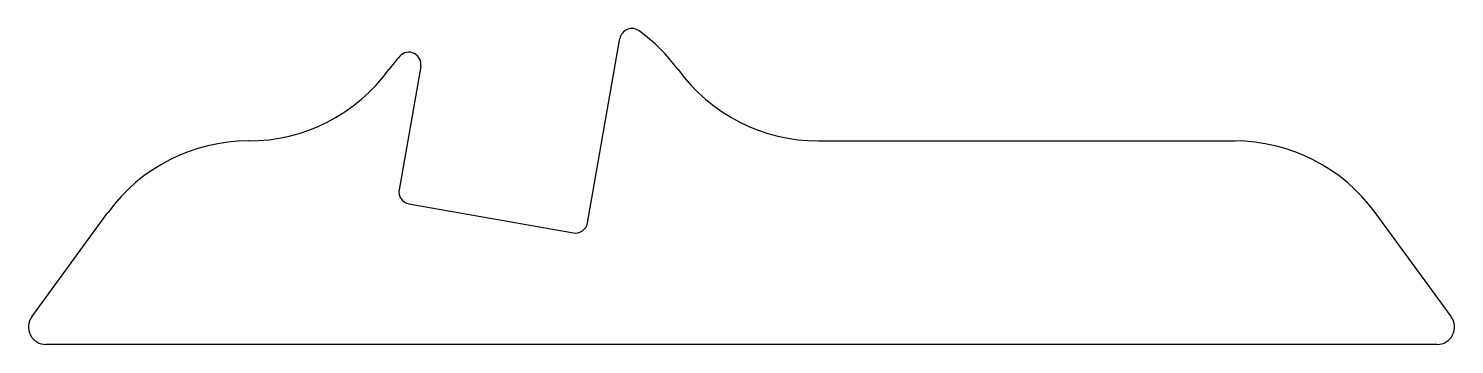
# Model space of a CAD drawing. Extents: x 2.6 to 84.6, y 1.8 to 20.
import ezdxf

# ---------------------------------------------------------------- set-up
doc = ezdxf.new("R2010")
doc.units = 0
doc.layers.get('0').update_dxf_attribs({"linetype": 'CONTINUOUS'})

msp = doc.modelspace()

# ---------------------------------------------------------------- linework, layer by layer
for p, q in [((34.761, 8.826), (36.63, 19.423)), ((25.177, 17.819), (23.928, 10.736)), ((48.047, 13.539), (71.97, 13.539)), ((24.496, 9.925), (33.95, 8.258)), ((2.811, 3.432), (7.189, 9.433)), ((80.048, 9.433), (84.427, 3.432)), ((83.619, 1.842), (3.619, 1.842))]:
    msp.add_line(p, q)
for centre, radius, start, end in [((37.319, 19.302), 0.7, 53.98003, 170), ((31.655, 11.513), 10.331, 36.4189, 53.97873), ((31.684, 11.493), 10.362, 138.1406, 143.57176), ((24.488, 17.94), 0.7, 350, 138.1406), ((15.268, 23.539), 10, 270, 323.88729), ((48.047, 23.539), 10, 216.11271, 270), ((15.268, 3.539), 10, 90, 143.88729), ((71.97, 3.539), 10, 36.11271, 90), ((24.618, 10.615), 0.7, 170, 260), ((34.072, 8.948), 0.7, 260, 350), ((3.619, 2.842), 1, 143.88729, 270), ((83.619, 2.842), 1, 270, 36.11271)]:
    msp.add_arc(centre, radius, start, end)

doc.saveas('drawing.dxf')
